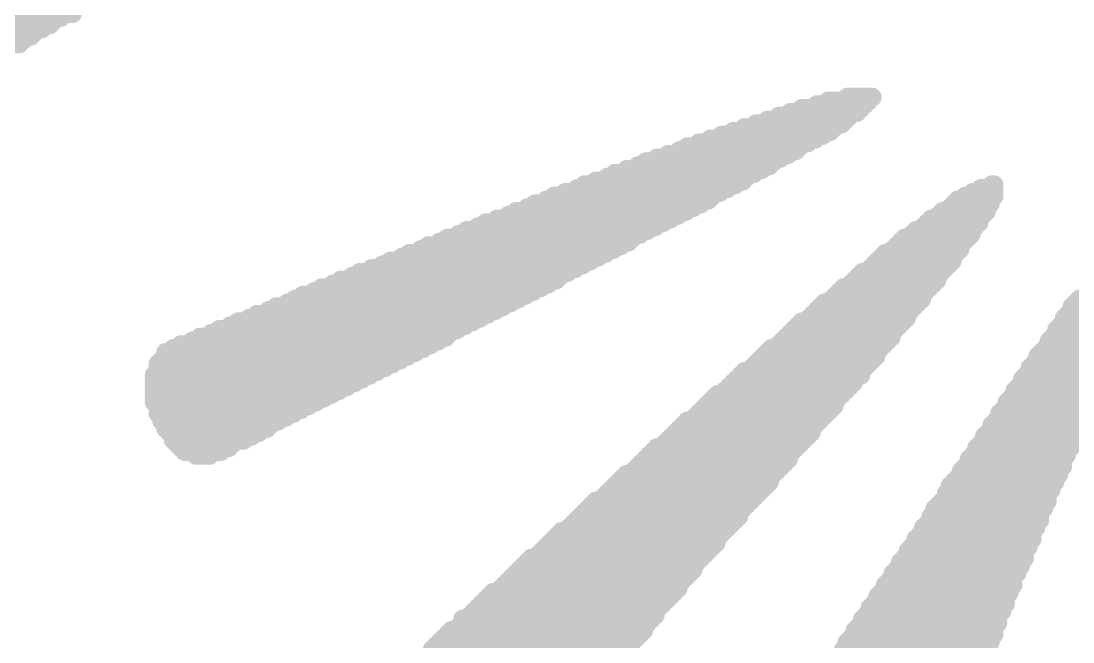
# Model space of a CAD drawing. Extents: x 0 to 127, y 0 to 167.
# Drawn here: x 46.157 to 48.964, y 100.137 to 101.793 of the extents above; entities that cross this region are included whole.
import ezdxf

# ---------------------------------------------------------------- set-up
doc = ezdxf.new("R2010")
doc.units = 0
doc.layers.add('2D_LINE_126', color=222, linetype='CONTINUOUS')

# ---------------------------------------------------------------- blocks, each defined once
blk = doc.blocks.new('SMOOTH_0$0508')
at = {"const_width": 0.0254}
blk.add_lwpolyline([(-0.0127, 0, 1), (0.0127, 0, 1)], format="xyb", close=True, dxfattribs=at)
blk = doc.blocks.new('DRAWING_3017')
at = {"layer": '2D_LINE_126', "const_width": 0.0508}
for points in [[(0.0508, 9.10336), (0.32004, 9.10336)], [(-0.01016, 9.07288), (0.25908, 9.07288)], [(0.01016, 9.08304), (0.26924, 9.08304)], [(0.03048, 9.0932), (0.28956, 9.0932)], [(-0.07112, 9.0424), (0.20828, 9.0424)], [(-0.0508, 9.05256), (0.21844, 9.05256)], [(-0.03048, 9.06272), (0.23876, 9.06272)], [(-0.11176, 9.02208), (0.1778, 9.02208)], [(-0.09144, 9.03224), (0.18796, 9.03224)], [(2.3876, 8.87984), (2.45364, 8.87984)], [(2.26568, 8.84936), (2.42316, 8.84936)], [(2.30632, 8.85952), (2.43332, 8.85952)], [(2.3368, 8.86968), (2.44348, 8.86968)], [(2.17424, 8.81888), (2.38252, 8.81888)], [(2.20472, 8.82904), (2.39268, 8.82904)], [(2.2352, 8.8392), (2.413, 8.8392)], [(2.0828, 8.7884), (2.34188, 8.7884)], [(2.11328, 8.79856), (2.35204, 8.79856)], [(2.14376, 8.80872), (2.37236, 8.80872)], [(2.02184, 8.76808), (2.30124, 8.76808)], [(2.05232, 8.77824), (2.32156, 8.77824)], [(1.94056, 8.7376), (2.25044, 8.7376)], [(1.96088, 8.74776), (2.2606, 8.74776)], [(1.99136, 8.75792), (2.28092, 8.75792)], [(1.84912, 8.70712), (2.18948, 8.70712)], [(1.8796, 8.71728), (2.2098, 8.71728)], [(1.91008, 8.72744), (2.23012, 8.72744)], [(1.76784, 8.67664), (2.13868, 8.67664)], [(1.79832, 8.6868), (2.159, 8.6868)], [(1.8288, 8.69696), (2.17932, 8.69696)], [(1.71704, 8.65632), (2.1082, 8.65632)], [(1.74752, 8.66648), (2.11836, 8.66648)], [(1.63576, 8.62584), (2.04724, 8.62584)], [(1.66624, 8.636), (2.06756, 8.636)], [(1.68656, 8.64616), (2.08788, 8.64616)], [(2.72288, 8.62584), (2.77876, 8.62584)], [(2.7432, 8.636), (2.77876, 8.636)], [(2.77368, 8.64616), (2.77876, 8.64616)], [(1.55448, 8.59536), (1.99644, 8.59536)], [(1.58496, 8.60552), (2.01676, 8.60552)], [(1.60528, 8.61568), (2.02692, 8.61568)], [(2.67208, 8.59536), (2.7686, 8.59536)], [(2.68224, 8.60552), (2.7686, 8.60552)], [(2.70256, 8.61568), (2.77876, 8.61568)], [(1.48336, 8.56488), (1.93548, 8.56488)], [(1.50368, 8.57504), (1.9558, 8.57504)], [(1.53416, 8.5852), (1.97612, 8.5852)], [(2.63144, 8.56488), (2.74828, 8.56488)], [(2.6416, 8.57504), (2.75844, 8.57504)], [(2.66192, 8.5852), (2.75844, 8.5852)], [(1.4224, 8.54456), (1.89484, 8.54456)], [(1.45288, 8.55472), (1.91516, 8.55472)], [(2.60096, 8.54456), (2.73812, 8.54456)], [(2.61112, 8.55472), (2.73812, 8.55472)], [(1.35128, 8.51408), (1.83388, 8.51408)], [(1.3716, 8.52424), (1.8542, 8.52424)], [(1.40208, 8.5344), (1.87452, 8.5344)], [(2.56032, 8.51408), (2.7178, 8.51408)], [(2.57048, 8.52424), (2.7178, 8.52424)], [(2.5908, 8.5344), (2.72796, 8.5344)], [(1.27, 8.4836), (1.78308, 8.4836)], [(1.30048, 8.49376), (1.8034, 8.49376)], [(1.3208, 8.50392), (1.81356, 8.50392)], [(2.51968, 8.4836), (2.68732, 8.4836)], [(2.52984, 8.49376), (2.69748, 8.49376)], [(2.54, 8.50392), (2.70764, 8.50392)], [(1.19888, 8.45312), (1.72212, 8.45312)], [(1.2192, 8.46328), (1.74244, 8.46328)], [(1.24968, 8.47344), (1.76276, 8.47344)], [(2.47904, 8.45312), (2.667, 8.45312)], [(2.4892, 8.46328), (2.67716, 8.46328)], [(2.50952, 8.47344), (2.68732, 8.47344)], [(1.14808, 8.4328), (1.68148, 8.4328)], [(1.1684, 8.44296), (1.7018, 8.44296)], [(2.45872, 8.4328), (2.65684, 8.4328)], [(2.46888, 8.44296), (2.667, 8.44296)], [(1.0668, 8.40232), (1.62052, 8.40232)], [(1.08712, 8.41248), (1.64084, 8.41248)], [(1.1176, 8.42264), (1.66116, 8.42264)], [(2.41808, 8.40232), (2.62636, 8.40232)], [(2.42824, 8.41248), (2.63652, 8.41248)], [(2.44856, 8.42264), (2.64668, 8.42264)], [(0.98552, 8.37184), (1.56972, 8.37184)], [(1.016, 8.382), (1.59004, 8.382)], [(1.03632, 8.39216), (1.61036, 8.39216)], [(2.37744, 8.37184), (2.60604, 8.37184)], [(2.39776, 8.382), (2.6162, 8.382)], [(2.40792, 8.39216), (2.62636, 8.39216)], [(0.9144, 8.34136), (1.50876, 8.34136)], [(0.93472, 8.35152), (1.52908, 8.35152)], [(0.9652, 8.36168), (1.5494, 8.36168)], [(2.34696, 8.34136), (2.58572, 8.34136)], [(2.35712, 8.35152), (2.58572, 8.35152)], [(2.36728, 8.36168), (2.59588, 8.36168)], [(3.00736, 8.34136), (3.20548, 8.34136)], [(0.84328, 8.31088), (1.4478, 8.31088)], [(0.8636, 8.32104), (1.46812, 8.32104)], [(0.89408, 8.3312), (1.48844, 8.3312)], [(2.30632, 8.31088), (2.55524, 8.31088)], [(2.31648, 8.32104), (2.5654, 8.32104)], [(2.32664, 8.3312), (2.57556, 8.3312)], [(2.98704, 8.32104), (3.18516, 8.32104)], [(2.98704, 8.31088), (3.18516, 8.31088)], [(2.9972, 8.3312), (3.19532, 8.3312)], [(0.79248, 8.29056), (1.40716, 8.29056)], [(0.8128, 8.30072), (1.42748, 8.30072)], [(2.286, 8.29056), (2.54508, 8.29056)], [(2.29616, 8.30072), (2.54508, 8.30072)], [(2.96672, 8.29056), (3.16484, 8.29056)], [(2.97688, 8.30072), (3.175, 8.30072)], [(0.7112, 8.26008), (1.3462, 8.26008)], [(0.74168, 8.27024), (1.36652, 8.27024)], [(0.762, 8.2804), (1.38684, 8.2804)], [(2.24536, 8.26008), (2.5146, 8.26008)], [(2.25552, 8.27024), (2.52476, 8.27024)], [(2.26568, 8.2804), (2.53492, 8.2804)], [(2.9464, 8.26008), (3.14452, 8.26008)], [(2.95656, 8.27024), (3.15468, 8.27024)], [(2.96672, 8.2804), (3.15468, 8.2804)], [(0.64008, 8.2296), (1.2954, 8.2296)], [(0.6604, 8.23976), (1.31572, 8.23976)], [(0.69088, 8.24992), (1.32588, 8.24992)], [(2.21488, 8.2296), (2.49428, 8.2296)], [(2.22504, 8.23976), (2.50444, 8.23976)], [(2.2352, 8.24992), (2.50444, 8.24992)], [(2.92608, 8.2296), (3.1242, 8.2296)], [(2.93624, 8.23976), (3.13436, 8.23976)], [(2.9464, 8.24992), (3.13436, 8.24992)], [(0.56896, 8.19912), (1.23444, 8.19912)], [(0.58928, 8.20928), (1.25476, 8.20928)], [(0.6096, 8.21944), (1.27508, 8.21944)], [(2.17424, 8.19912), (2.4638, 8.19912)], [(2.1844, 8.20928), (2.47396, 8.20928)], [(2.20472, 8.21944), (2.48412, 8.21944)], [(2.90576, 8.19912), (3.10388, 8.19912)], [(2.91592, 8.20928), (3.11404, 8.20928)], [(2.92608, 8.21944), (3.11404, 8.21944)], [(0.5588, 8.1788), (1.1938, 8.1788)], [(0.56896, 8.18896), (1.21412, 8.18896)], [(2.15392, 8.1788), (2.45364, 8.1788)], [(2.16408, 8.18896), (2.4638, 8.18896)], [(2.8956, 8.18896), (3.10388, 8.18896)], [(2.8956, 8.1788), (3.09372, 8.1788)], [(0.54864, 8.16864), (1.17348, 8.16864)], [(0.54864, 8.15848), (1.15316, 8.15848)], [(0.54864, 8.14832), (1.13284, 8.14832)], [(2.11328, 8.14832), (2.42316, 8.14832)], [(2.1336, 8.15848), (2.43332, 8.15848)], [(2.14376, 8.16864), (2.44348, 8.16864)], [(2.87528, 8.15848), (3.08356, 8.15848)], [(2.87528, 8.14832), (3.0734, 8.14832)], [(2.88544, 8.16864), (3.08356, 8.16864)], [(0.53848, 8.13816), (1.11252, 8.13816)], [(0.53848, 8.128), (1.0922, 8.128)], [(0.53848, 8.11784), (1.07188, 8.11784)], [(2.0828, 8.11784), (2.40284, 8.11784)], [(2.09296, 8.128), (2.40284, 8.128)], [(2.10312, 8.13816), (2.42316, 8.13816)], [(2.85496, 8.128), (3.06324, 8.128)], [(2.85496, 8.11784), (3.06324, 8.11784)], [(2.86512, 8.13816), (3.0734, 8.13816)], [(0.53848, 8.10768), (1.05156, 8.10768)], [(0.53848, 8.09752), (1.03124, 8.09752)], [(0.53848, 8.08736), (1.01092, 8.08736)], [(2.04216, 8.08736), (2.37236, 8.08736)], [(2.06248, 8.09752), (2.38252, 8.09752)], [(2.07264, 8.10768), (2.39268, 8.10768)], [(2.83464, 8.09752), (3.05308, 8.09752)], [(2.83464, 8.08736), (3.04292, 8.08736)], [(2.8448, 8.10768), (3.05308, 8.10768)], [(0.53848, 8.0772), (0.9906, 8.0772)], [(0.53848, 8.06704), (0.97028, 8.06704)], [(2.02184, 8.06704), (2.35204, 8.06704)], [(2.032, 8.0772), (2.3622, 8.0772)], [(2.81432, 8.06704), (3.03276, 8.06704)], [(2.82448, 8.0772), (3.04292, 8.0772)], [(0.54864, 8.05688), (0.94996, 8.05688)], [(0.54864, 8.04672), (0.92964, 8.04672)], [(0.54864, 8.03656), (0.90932, 8.03656)], [(1.99136, 8.03656), (2.33172, 8.03656)], [(2.00152, 8.04672), (2.34188, 8.04672)], [(2.01168, 8.05688), (2.35204, 8.05688)], [(2.794, 8.03656), (3.0226, 8.03656)], [(2.80416, 8.04672), (3.0226, 8.04672)], [(2.81432, 8.05688), (3.03276, 8.05688)], [(0.5588, 8.0264), (0.889, 8.0264)], [(0.5588, 8.01624), (0.86868, 8.01624)], [(0.56896, 8.00608), (0.84836, 8.00608)], [(1.95072, 8.00608), (2.30124, 8.00608)], [(1.96088, 8.01624), (2.3114, 8.01624)], [(1.9812, 8.0264), (2.32156, 8.0264)], [(2.77368, 8.00608), (3.00228, 8.00608)], [(2.78384, 8.01624), (3.01244, 8.01624)], [(2.794, 8.0264), (3.01244, 8.0264)], [(0.56896, 7.99592), (0.8382, 7.99592)], [(0.57912, 7.98576), (0.81788, 7.98576)], [(0.58928, 7.9756), (0.79756, 7.9756)], [(1.92024, 7.9756), (2.28092, 7.9756)], [(1.9304, 7.98576), (2.29108, 7.98576)], [(1.94056, 7.99592), (2.29108, 7.99592)], [(2.75336, 7.9756), (2.99212, 7.9756)], [(2.76352, 7.98576), (2.99212, 7.98576)], [(2.77368, 7.99592), (3.00228, 7.99592)], [(0.58928, 7.96544), (0.77724, 7.96544)], [(0.59944, 7.95528), (0.74676, 7.95528)], [(1.89992, 7.95528), (2.2606, 7.95528)], [(1.91008, 7.96544), (2.27076, 7.96544)], [(2.7432, 7.95528), (2.98196, 7.95528)], [(2.75336, 7.96544), (2.99212, 7.96544)], [(0.6096, 7.94512), (0.7366, 7.94512)], [(0.61976, 7.93496), (0.71628, 7.93496)], [(0.65024, 7.9248), (0.6858, 7.9248)], [(1.85928, 7.9248), (2.23012, 7.9248)], [(1.86944, 7.93496), (2.24028, 7.93496)], [(1.8796, 7.94512), (2.25044, 7.94512)], [(2.72288, 7.9248), (2.9718, 7.9248)], [(2.73304, 7.94512), (2.98196, 7.94512)], [(2.73304, 7.93496), (2.9718, 7.93496)], [(1.8288, 7.89432), (2.2098, 7.89432)], [(1.83896, 7.90448), (2.21996, 7.90448)], [(1.84912, 7.91464), (2.23012, 7.91464)], [(2.70256, 7.89432), (2.96164, 7.89432)], [(2.71272, 7.91464), (2.96164, 7.91464)], [(2.71272, 7.90448), (2.96164, 7.90448)], [(1.78816, 7.86384), (2.17932, 7.86384)], [(1.79832, 7.874), (2.18948, 7.874)], [(1.81864, 7.88416), (2.19964, 7.88416)], [(2.68224, 7.86384), (2.94132, 7.86384)], [(2.6924, 7.88416), (2.95148, 7.88416)], [(2.6924, 7.874), (2.95148, 7.874)], [(1.75768, 7.83336), (2.159, 7.83336)], [(1.76784, 7.84352), (2.16916, 7.84352)], [(1.778, 7.85368), (2.17932, 7.85368)], [(2.66192, 7.84352), (2.93116, 7.84352)], [(2.66192, 7.83336), (2.93116, 7.83336)], [(2.67208, 7.85368), (2.94132, 7.85368)], [(1.73736, 7.81304), (2.13868, 7.81304)], [(1.74752, 7.8232), (2.14884, 7.8232)], [(2.65176, 7.8232), (2.921, 7.8232)], [(2.65176, 7.81304), (2.921, 7.81304)], [(1.69672, 7.78256), (2.1082, 7.78256)], [(1.70688, 7.79272), (2.11836, 7.79272)], [(1.71704, 7.80288), (2.12852, 7.80288)], [(2.62128, 7.78256), (2.91084, 7.78256)], [(2.63144, 7.79272), (2.91084, 7.79272)], [(2.6416, 7.80288), (2.921, 7.80288)], [(1.66624, 7.75208), (2.08788, 7.75208)], [(1.6764, 7.76224), (2.09804, 7.76224)], [(1.68656, 7.7724), (2.09804, 7.7724)], [(2.61112, 7.76224), (2.90068, 7.76224)], [(2.61112, 7.75208), (2.90068, 7.75208)], [(2.62128, 7.7724), (2.90068, 7.7724)], [(1.6256, 7.7216), (2.0574, 7.7216)], [(1.64592, 7.73176), (2.06756, 7.73176)], [(1.65608, 7.74192), (2.07772, 7.74192)], [(2.5908, 7.73176), (2.89052, 7.73176)], [(2.5908, 7.7216), (2.88036, 7.7216)], [(2.60096, 7.74192), (2.89052, 7.74192)], [(1.60528, 7.70128), (2.03708, 7.70128)], [(1.61544, 7.71144), (2.04724, 7.71144)], [(2.57048, 7.70128), (2.88036, 7.70128)], [(2.58064, 7.71144), (2.88036, 7.71144)], [(1.5748, 7.6708), (2.01676, 7.6708)], [(1.58496, 7.68096), (2.02692, 7.68096)], [(1.59512, 7.69112), (2.03708, 7.69112)], [(2.55016, 7.6708), (2.86004, 7.6708)], [(2.56032, 7.68096), (2.8702, 7.68096)], [(2.57048, 7.69112), (2.8702, 7.69112)], [(1.53416, 7.64032), (1.98628, 7.64032)], [(1.54432, 7.65048), (1.99644, 7.65048)], [(1.56464, 7.66064), (2.0066, 7.66064)], [(2.52984, 7.64032), (2.84988, 7.64032)], [(2.54, 7.65048), (2.86004, 7.65048)], [(2.55016, 7.66064), (2.86004, 7.66064)], [(1.50368, 7.60984), (1.96596, 7.60984)], [(1.51384, 7.62), (1.97612, 7.62)], [(1.524, 7.63016), (1.97612, 7.63016)], [(2.50952, 7.60984), (2.83972, 7.60984)], [(2.51968, 7.62), (2.83972, 7.62)], [(2.52984, 7.63016), (2.84988, 7.63016)], [(1.48336, 7.58952), (1.94564, 7.58952)], [(1.49352, 7.59968), (1.9558, 7.59968)], [(2.49936, 7.58952), (2.82956, 7.58952)], [(2.50952, 7.59968), (2.82956, 7.59968)], [(1.44272, 7.55904), (1.92532, 7.55904)], [(1.46304, 7.5692), (1.93548, 7.5692)], [(1.4732, 7.57936), (1.93548, 7.57936)], [(2.47904, 7.55904), (2.8194, 7.55904)], [(2.4892, 7.57936), (2.82956, 7.57936)], [(2.4892, 7.5692), (2.8194, 7.5692)], [(1.41224, 7.52856), (1.89484, 7.52856)], [(1.4224, 7.53872), (1.905, 7.53872)], [(1.43256, 7.54888), (1.91516, 7.54888)], [(2.45872, 7.52856), (2.80924, 7.52856)], [(2.46888, 7.54888), (2.80924, 7.54888)], [(2.46888, 7.53872), (2.80924, 7.53872)], [(1.38176, 7.49808), (1.87452, 7.49808)], [(1.39192, 7.50824), (1.87452, 7.50824)], [(1.40208, 7.5184), (1.88468, 7.5184)], [(2.4384, 7.49808), (2.78892, 7.49808)], [(2.44856, 7.5184), (2.79908, 7.5184)], [(2.44856, 7.50824), (2.79908, 7.50824)], [(1.36144, 7.48792), (1.86436, 7.48792)], [(1.36144, 7.47776), (1.8542, 7.47776)], [(2.42824, 7.48792), (2.78892, 7.48792)], [(2.42824, 7.47776), (2.78892, 7.47776)], [(1.3208, 7.44728), (1.83388, 7.44728)], [(1.33096, 7.45744), (1.84404, 7.45744)], [(1.35128, 7.4676), (1.84404, 7.4676)], [(2.40792, 7.45744), (2.77876, 7.45744)], [(2.40792, 7.44728), (2.77876, 7.44728)], [(2.41808, 7.4676), (2.77876, 7.4676)], [(1.29032, 7.4168), (1.8034, 7.4168)], [(1.30048, 7.42696), (1.81356, 7.42696)], [(1.31064, 7.43712), (1.82372, 7.43712)], [(2.3876, 7.42696), (2.7686, 7.42696)], [(2.3876, 7.4168), (2.75844, 7.4168)], [(2.39776, 7.43712), (2.7686, 7.43712)], [(1.28016, 7.40664), (1.8034, 7.40664)], [(2.37744, 7.40664), (2.75844, 7.40664)]]:
    blk.add_lwpolyline(points, dxfattribs=at)
at = {"layer": '2D_LINE_126'}
for p in [(0.32004, 9.10336), (0.25908, 9.07288), (0.26924, 9.08304), (0.28956, 9.0932), (0.20828, 9.0424), (0.21844, 9.05256), (0.23876, 9.06272), (0.1778, 9.02208), (0.18796, 9.03224), (2.3876, 8.87984), (2.45364, 8.87984), (2.26568, 8.84936), (2.30632, 8.85952), (2.3368, 8.86968), (2.42316, 8.84936), (2.43332, 8.85952), (2.44348, 8.86968), (2.17424, 8.81888), (2.20472, 8.82904), (2.2352, 8.8392), (2.38252, 8.81888), (2.39268, 8.82904), (2.413, 8.8392), (2.0828, 8.7884), (2.11328, 8.79856), (2.14376, 8.80872), (2.34188, 8.7884), (2.35204, 8.79856), (2.37236, 8.80872), (2.02184, 8.76808), (2.05232, 8.77824), (2.30124, 8.76808), (2.32156, 8.77824), (1.94056, 8.7376), (1.96088, 8.74776), (1.99136, 8.75792), (2.25044, 8.7376), (2.2606, 8.74776), (2.28092, 8.75792), (1.84912, 8.70712), (1.8796, 8.71728), (1.91008, 8.72744), (2.18948, 8.70712), (2.2098, 8.71728), (2.23012, 8.72744), (1.76784, 8.67664), (1.79832, 8.6868), (1.8288, 8.69696), (2.13868, 8.67664), (2.159, 8.6868), (2.17932, 8.69696), (1.71704, 8.65632), (1.74752, 8.66648), (2.1082, 8.65632), (2.11836, 8.66648), (1.63576, 8.62584), (1.66624, 8.636), (1.68656, 8.64616), (2.04724, 8.62584), (2.06756, 8.636), (2.08788, 8.64616), (2.72288, 8.62584), (2.7432, 8.636), (2.77368, 8.64616), (2.77876, 8.64616), (2.77876, 8.636), (2.77876, 8.62584), (1.55448, 8.59536), (1.58496, 8.60552), (1.60528, 8.61568), (1.99644, 8.59536), (2.01676, 8.60552), (2.02692, 8.61568), (2.67208, 8.59536), (2.68224, 8.60552), (2.70256, 8.61568), (2.7686, 8.60552), (2.7686, 8.59536), (2.77876, 8.61568), (1.48336, 8.56488), (1.50368, 8.57504), (1.53416, 8.5852), (1.93548, 8.56488), (1.9558, 8.57504), (1.97612, 8.5852), (2.63144, 8.56488), (2.6416, 8.57504), (2.66192, 8.5852), (2.74828, 8.56488), (2.75844, 8.5852), (2.75844, 8.57504), (1.4224, 8.54456), (1.45288, 8.55472), (1.89484, 8.54456), (1.91516, 8.55472), (2.60096, 8.54456), (2.61112, 8.55472), (2.73812, 8.55472), (2.73812, 8.54456), (1.35128, 8.51408), (1.3716, 8.52424), (1.40208, 8.5344), (1.83388, 8.51408), (1.8542, 8.52424), (1.87452, 8.5344), (2.56032, 8.51408), (2.57048, 8.52424), (2.5908, 8.5344), (2.7178, 8.52424), (2.7178, 8.51408), (2.72796, 8.5344), (1.27, 8.4836), (1.30048, 8.49376), (1.3208, 8.50392), (1.78308, 8.4836), (1.8034, 8.49376), (1.81356, 8.50392), (2.51968, 8.4836), (2.52984, 8.49376), (2.54, 8.50392), (2.68732, 8.4836), (2.69748, 8.49376), (2.70764, 8.50392), (1.19888, 8.45312), (1.2192, 8.46328), (1.24968, 8.47344), (1.72212, 8.45312), (1.74244, 8.46328), (1.76276, 8.47344), (2.47904, 8.45312), (2.4892, 8.46328), (2.50952, 8.47344), (2.667, 8.45312), (2.67716, 8.46328), (2.68732, 8.47344), (1.14808, 8.4328), (1.1684, 8.44296), (1.68148, 8.4328), (1.7018, 8.44296), (2.45872, 8.4328), (2.46888, 8.44296), (2.65684, 8.4328), (2.667, 8.44296), (1.0668, 8.40232), (1.08712, 8.41248), (1.1176, 8.42264), (1.62052, 8.40232), (1.64084, 8.41248), (1.66116, 8.42264), (2.41808, 8.40232), (2.42824, 8.41248), (2.44856, 8.42264), (2.62636, 8.40232), (2.63652, 8.41248), (2.64668, 8.42264), (0.98552, 8.37184), (1.016, 8.382), (1.03632, 8.39216), (1.56972, 8.37184), (1.59004, 8.382), (1.61036, 8.39216), (2.37744, 8.37184), (2.39776, 8.382), (2.40792, 8.39216), (2.60604, 8.37184), (2.6162, 8.382), (2.62636, 8.39216), (0.9144, 8.34136), (0.93472, 8.35152), (0.9652, 8.36168), (1.50876, 8.34136), (1.52908, 8.35152), (1.5494, 8.36168), (2.34696, 8.34136), (2.35712, 8.35152), (2.36728, 8.36168), (2.58572, 8.35152), (2.58572, 8.34136), (2.59588, 8.36168), (3.00736, 8.34136), (0.84328, 8.31088), (0.8636, 8.32104), (0.89408, 8.3312), (1.4478, 8.31088), (1.46812, 8.32104), (1.48844, 8.3312), (2.30632, 8.31088), (2.31648, 8.32104), (2.32664, 8.3312), (2.55524, 8.31088), (2.5654, 8.32104), (2.57556, 8.3312), (2.98704, 8.32104), (2.98704, 8.31088), (2.9972, 8.3312), (0.79248, 8.29056), (0.8128, 8.30072), (1.40716, 8.29056), (1.42748, 8.30072), (2.286, 8.29056), (2.29616, 8.30072), (2.54508, 8.30072), (2.54508, 8.29056), (2.96672, 8.29056), (2.97688, 8.30072), (0.7112, 8.26008), (0.74168, 8.27024), (0.762, 8.2804), (1.3462, 8.26008), (1.36652, 8.27024), (1.38684, 8.2804), (2.24536, 8.26008), (2.25552, 8.27024), (2.26568, 8.2804), (2.5146, 8.26008), (2.52476, 8.27024), (2.53492, 8.2804), (2.9464, 8.26008), (2.95656, 8.27024), (2.96672, 8.2804), (0.64008, 8.2296), (0.6604, 8.23976), (0.69088, 8.24992), (1.2954, 8.2296), (1.31572, 8.23976), (1.32588, 8.24992), (2.21488, 8.2296), (2.22504, 8.23976), (2.2352, 8.24992), (2.49428, 8.2296), (2.50444, 8.24992), (2.50444, 8.23976), (2.92608, 8.2296), (2.93624, 8.23976), (2.9464, 8.24992), (0.56896, 8.19912), (0.58928, 8.20928), (0.6096, 8.21944), (1.23444, 8.19912), (1.25476, 8.20928), (1.27508, 8.21944), (2.17424, 8.19912), (2.1844, 8.20928), (2.20472, 8.21944), (2.4638, 8.19912), (2.47396, 8.20928), (2.48412, 8.21944), (2.90576, 8.19912), (2.91592, 8.20928), (2.92608, 8.21944), (0.5588, 8.1788), (0.56896, 8.18896), (1.1938, 8.1788), (1.21412, 8.18896), (2.15392, 8.1788), (2.16408, 8.18896), (2.45364, 8.1788), (2.4638, 8.18896), (2.8956, 8.18896), (2.8956, 8.1788), (0.54864, 8.16864), (0.54864, 8.15848), (0.54864, 8.14832), (1.13284, 8.14832), (1.15316, 8.15848), (1.17348, 8.16864), (2.11328, 8.14832), (2.1336, 8.15848), (2.14376, 8.16864), (2.42316, 8.14832), (2.43332, 8.15848), (2.44348, 8.16864), (2.87528, 8.15848), (2.87528, 8.14832), (2.88544, 8.16864), (0.53848, 8.13816), (0.53848, 8.128), (0.53848, 8.11784), (1.07188, 8.11784), (1.0922, 8.128), (1.11252, 8.13816), (2.0828, 8.11784), (2.09296, 8.128), (2.10312, 8.13816), (2.40284, 8.128), (2.40284, 8.11784), (2.42316, 8.13816), (2.85496, 8.128), (2.85496, 8.11784), (2.86512, 8.13816), (0.53848, 8.10768), (0.53848, 8.09752), (0.53848, 8.08736), (1.01092, 8.08736), (1.03124, 8.09752), (1.05156, 8.10768), (2.04216, 8.08736), (2.06248, 8.09752), (2.07264, 8.10768), (2.37236, 8.08736), (2.38252, 8.09752), (2.39268, 8.10768), (2.83464, 8.09752), (2.83464, 8.08736), (2.8448, 8.10768), (0.53848, 8.0772), (0.53848, 8.06704), (0.97028, 8.06704), (0.9906, 8.0772), (2.02184, 8.06704), (2.032, 8.0772), (2.35204, 8.06704), (2.3622, 8.0772), (2.81432, 8.06704), (2.82448, 8.0772), (0.54864, 8.05688), (0.54864, 8.04672), (0.54864, 8.03656), (0.90932, 8.03656), (0.92964, 8.04672), (0.94996, 8.05688), (1.99136, 8.03656), (2.00152, 8.04672), (2.01168, 8.05688), (2.33172, 8.03656), (2.34188, 8.04672), (2.35204, 8.05688), (2.794, 8.03656), (2.80416, 8.04672), (2.81432, 8.05688), (0.5588, 8.0264), (0.5588, 8.01624), (0.56896, 8.00608), (0.84836, 8.00608), (0.86868, 8.01624), (0.889, 8.0264), (1.95072, 8.00608), (1.96088, 8.01624), (1.9812, 8.0264), (2.30124, 8.00608), (2.3114, 8.01624), (2.32156, 8.0264), (2.77368, 8.00608), (2.78384, 8.01624), (2.794, 8.0264), (3.00228, 8.00608), (3.01244, 8.0264), (3.01244, 8.01624), (0.56896, 7.99592), (0.57912, 7.98576), (0.58928, 7.9756), (0.79756, 7.9756), (0.81788, 7.98576), (0.8382, 7.99592), (1.92024, 7.9756), (1.9304, 7.98576), (1.94056, 7.99592), (2.28092, 7.9756), (2.29108, 7.99592), (2.29108, 7.98576), (2.75336, 7.9756), (2.76352, 7.98576), (2.77368, 7.99592), (2.99212, 7.98576), (2.99212, 7.9756), (3.00228, 7.99592), (0.58928, 7.96544), (0.59944, 7.95528), (0.74676, 7.95528), (0.77724, 7.96544), (1.89992, 7.95528), (1.91008, 7.96544), (2.2606, 7.95528), (2.27076, 7.96544), (2.7432, 7.95528), (2.75336, 7.96544), (2.98196, 7.95528), (2.99212, 7.96544), (0.6096, 7.94512), (0.61976, 7.93496), (0.65024, 7.9248), (0.6858, 7.9248), (0.71628, 7.93496), (0.7366, 7.94512), (1.85928, 7.9248), (1.86944, 7.93496), (1.8796, 7.94512), (2.23012, 7.9248), (2.24028, 7.93496), (2.25044, 7.94512), (2.72288, 7.9248), (2.73304, 7.94512), (2.73304, 7.93496), (2.9718, 7.93496), (2.9718, 7.9248), (2.98196, 7.94512), (1.8288, 7.89432), (1.83896, 7.90448), (1.84912, 7.91464), (2.2098, 7.89432), (2.21996, 7.90448), (2.23012, 7.91464), (2.70256, 7.89432), (2.71272, 7.91464), (2.71272, 7.90448), (2.96164, 7.91464), (2.96164, 7.90448), (2.96164, 7.89432), (1.78816, 7.86384), (1.79832, 7.874), (1.81864, 7.88416), (2.17932, 7.86384), (2.18948, 7.874), (2.19964, 7.88416), (2.68224, 7.86384), (2.6924, 7.88416), (2.6924, 7.874), (2.94132, 7.86384), (2.95148, 7.88416), (2.95148, 7.874), (1.75768, 7.83336), (1.76784, 7.84352), (1.778, 7.85368), (2.159, 7.83336), (2.16916, 7.84352), (2.17932, 7.85368), (2.66192, 7.84352), (2.66192, 7.83336), (2.67208, 7.85368), (2.93116, 7.84352), (2.93116, 7.83336), (2.94132, 7.85368), (1.73736, 7.81304), (1.74752, 7.8232), (2.13868, 7.81304), (2.14884, 7.8232), (2.65176, 7.8232), (2.65176, 7.81304), (2.921, 7.8232), (2.921, 7.81304), (1.69672, 7.78256), (1.70688, 7.79272), (1.71704, 7.80288), (2.1082, 7.78256), (2.11836, 7.79272), (2.12852, 7.80288), (2.62128, 7.78256), (2.63144, 7.79272), (2.6416, 7.80288), (2.91084, 7.79272), (2.91084, 7.78256), (2.921, 7.80288), (1.66624, 7.75208), (1.6764, 7.76224), (1.68656, 7.7724), (2.08788, 7.75208), (2.09804, 7.7724), (2.09804, 7.76224), (2.61112, 7.76224), (2.61112, 7.75208), (2.62128, 7.7724), (2.90068, 7.7724), (2.90068, 7.76224), (2.90068, 7.75208), (1.6256, 7.7216), (1.64592, 7.73176), (1.65608, 7.74192), (2.0574, 7.7216), (2.06756, 7.73176), (2.07772, 7.74192), (2.5908, 7.73176), (2.5908, 7.7216), (2.60096, 7.74192), (2.88036, 7.7216), (2.89052, 7.74192), (2.89052, 7.73176), (1.60528, 7.70128), (1.61544, 7.71144), (2.03708, 7.70128), (2.04724, 7.71144), (2.57048, 7.70128), (2.58064, 7.71144), (2.88036, 7.71144), (2.88036, 7.70128), (1.5748, 7.6708), (1.58496, 7.68096), (1.59512, 7.69112), (2.01676, 7.6708), (2.02692, 7.68096), (2.03708, 7.69112), (2.55016, 7.6708), (2.56032, 7.68096), (2.57048, 7.69112), (2.86004, 7.6708), (2.8702, 7.69112), (2.8702, 7.68096), (1.53416, 7.64032), (1.54432, 7.65048), (1.56464, 7.66064), (1.98628, 7.64032), (1.99644, 7.65048), (2.0066, 7.66064), (2.52984, 7.64032), (2.54, 7.65048), (2.55016, 7.66064), (2.84988, 7.64032), (2.86004, 7.66064), (2.86004, 7.65048), (1.50368, 7.60984), (1.51384, 7.62), (1.524, 7.63016), (1.96596, 7.60984), (1.97612, 7.63016), (1.97612, 7.62), (2.50952, 7.60984), (2.51968, 7.62), (2.52984, 7.63016), (2.83972, 7.62), (2.83972, 7.60984), (2.84988, 7.63016), (1.48336, 7.58952), (1.49352, 7.59968), (1.94564, 7.58952), (1.9558, 7.59968), (2.49936, 7.58952), (2.50952, 7.59968), (2.82956, 7.59968), (2.82956, 7.58952), (1.44272, 7.55904), (1.46304, 7.5692), (1.4732, 7.57936), (1.92532, 7.55904), (1.93548, 7.57936), (1.93548, 7.5692), (2.47904, 7.55904), (2.4892, 7.57936), (2.4892, 7.5692), (2.8194, 7.5692), (2.8194, 7.55904), (2.82956, 7.57936), (1.41224, 7.52856), (1.4224, 7.53872), (1.43256, 7.54888), (1.89484, 7.52856), (1.905, 7.53872), (1.91516, 7.54888), (2.45872, 7.52856), (2.46888, 7.54888), (2.46888, 7.53872), (2.80924, 7.54888), (2.80924, 7.53872), (2.80924, 7.52856), (1.38176, 7.49808), (1.39192, 7.50824), (1.40208, 7.5184), (1.87452, 7.50824), (1.87452, 7.49808), (1.88468, 7.5184), (2.4384, 7.49808), (2.44856, 7.5184), (2.44856, 7.50824), (2.78892, 7.49808), (2.79908, 7.5184), (2.79908, 7.50824), (1.36144, 7.48792), (1.36144, 7.47776), (1.8542, 7.47776), (1.86436, 7.48792), (2.42824, 7.48792), (2.42824, 7.47776), (2.78892, 7.48792), (2.78892, 7.47776), (1.3208, 7.44728), (1.33096, 7.45744), (1.35128, 7.4676), (1.83388, 7.44728), (1.84404, 7.4676), (1.84404, 7.45744), (2.40792, 7.45744), (2.40792, 7.44728), (2.41808, 7.4676), (2.77876, 7.4676), (2.77876, 7.45744), (2.77876, 7.44728), (1.29032, 7.4168), (1.30048, 7.42696), (1.31064, 7.43712), (1.8034, 7.4168), (1.81356, 7.42696), (1.82372, 7.43712), (2.3876, 7.42696), (2.3876, 7.4168), (2.39776, 7.43712), (2.75844, 7.4168), (2.7686, 7.43712), (2.7686, 7.42696), (1.28016, 7.40664), (1.8034, 7.40664), (2.37744, 7.40664), (2.75844, 7.40664)]:
    blk.add_blockref('SMOOTH_0$0508', p, dxfattribs=at)

msp = doc.modelspace()

# ---------------------------------------------------------------- block references
msp.add_blockref('DRAWING_3017', (45.974, 92.71))

doc.saveas('drawing.dxf')
